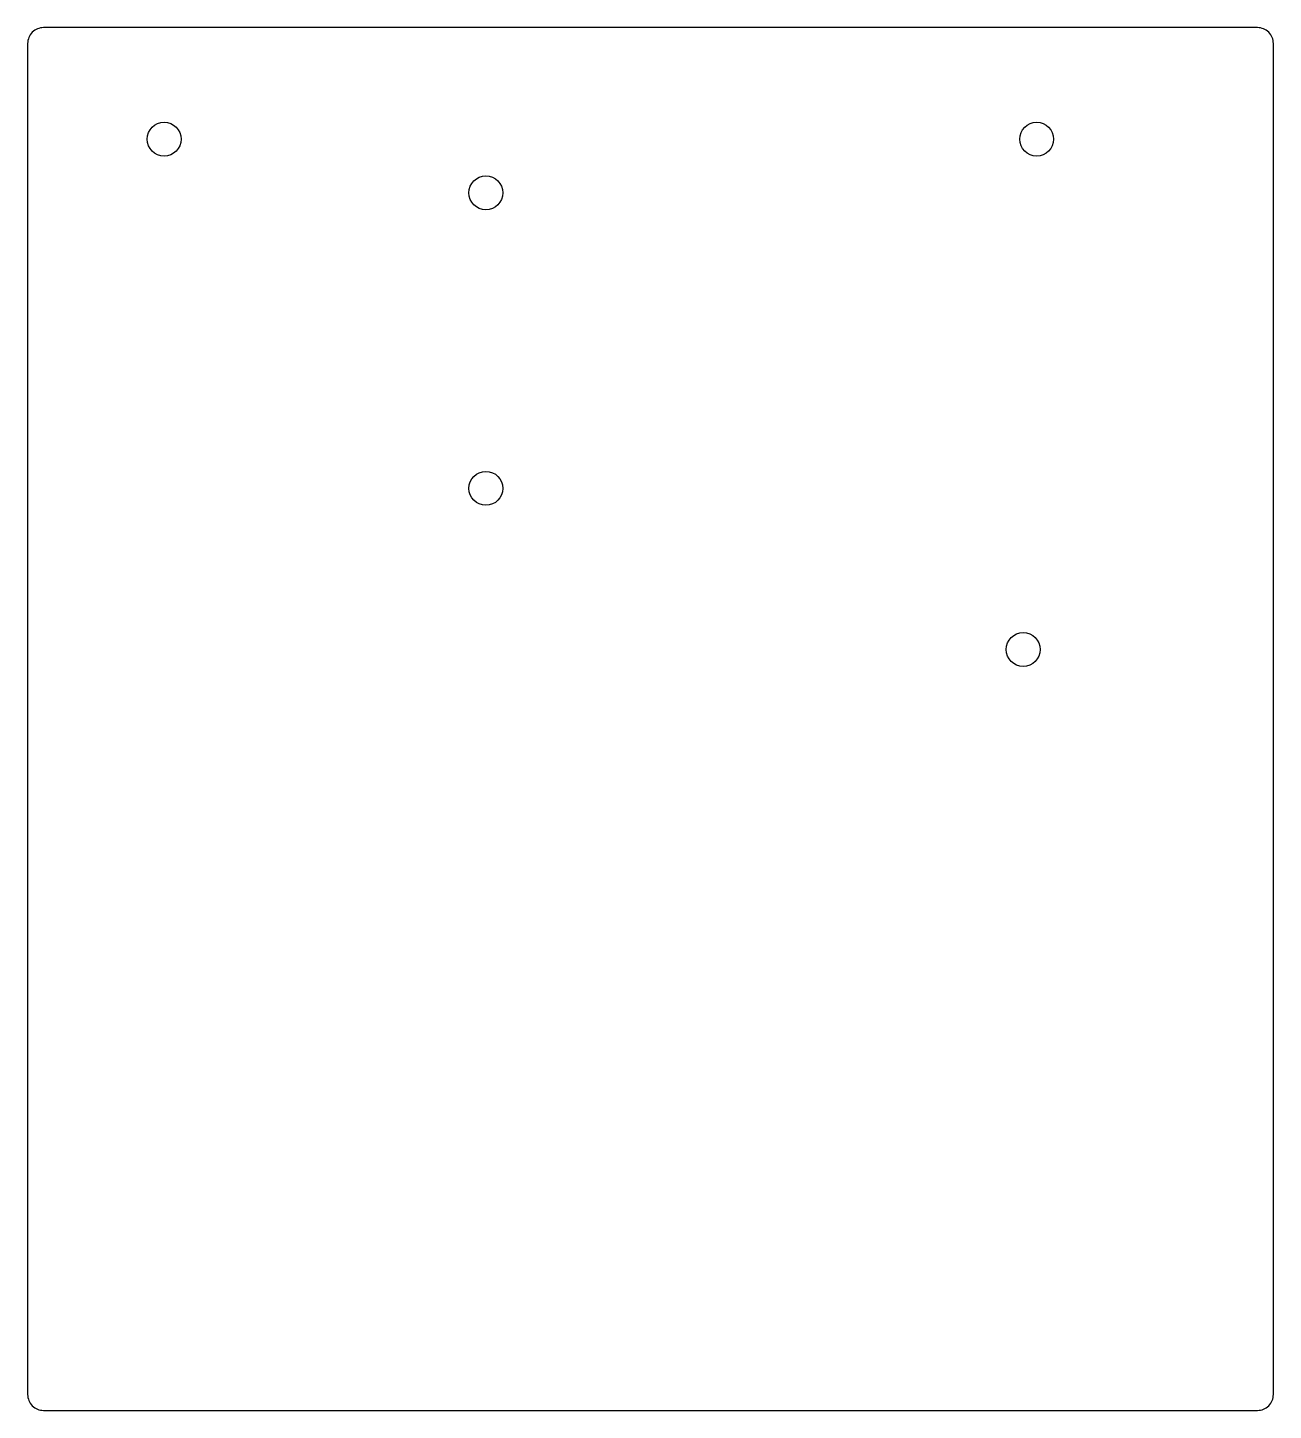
# Model space of a CAD drawing. Extents: x 997 to 1115, y 684 to 814.
import ezdxf

# ---------------------------------------------------------------- set-up
doc = ezdxf.new("R2010")
doc.units = 0
doc.layers.get('0').update_dxf_attribs({"linetype": 'CONTINUOUS'})

msp = doc.modelspace()

# ---------------------------------------------------------------- linework, layer by layer
msp.add_lwpolyline([(1115.15, 812.77, 0.414214), (1113.65, 814.27), (998.88, 814.27, 0.414214), (997.38, 812.77), (997.38, 685.03, 0.414214), (998.88, 683.53), (1113.65, 683.53, 0.414214), (1115.15, 685.03)], format="xyb", close=True)
for centre in [(1010.28, 803.73), (1092.77, 803.73), (1040.7, 798.65), (1040.7, 770.71), (1091.5, 755.47)]:
    msp.add_circle(centre, 1.6)

doc.saveas('drawing.dxf')
